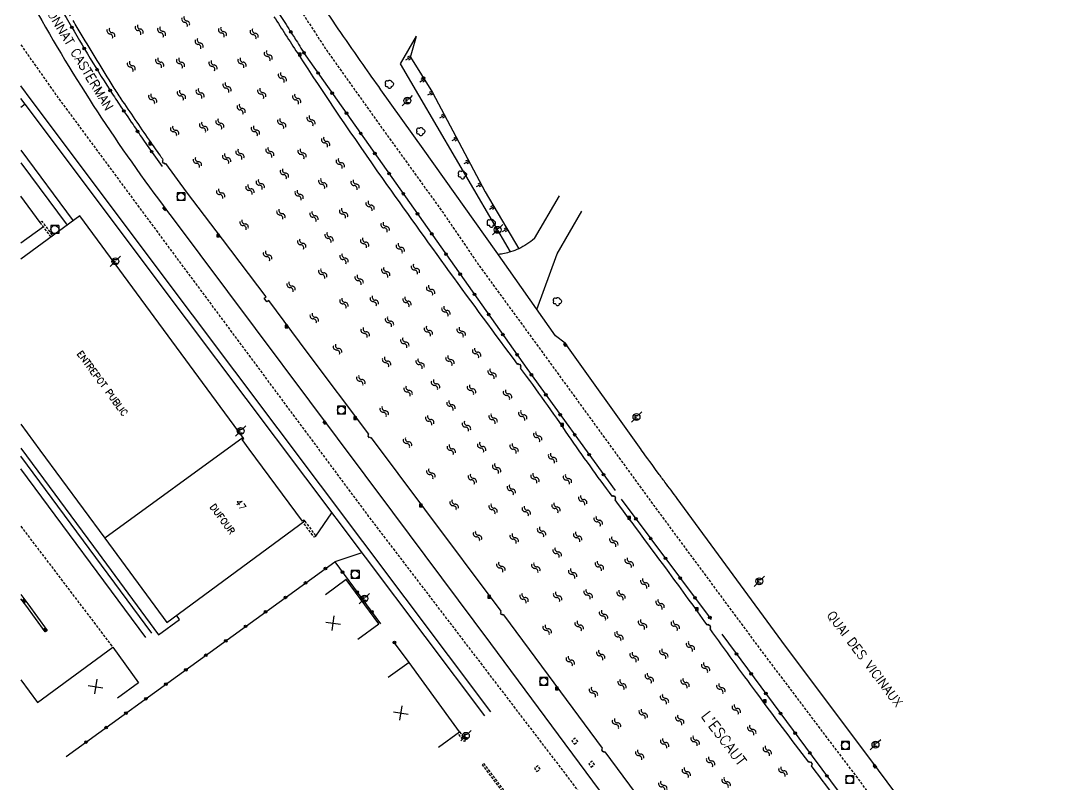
# Model space of a CAD drawing. Header units: millimetres. Extents: x 79999 to 81000, y 145000 to 146000.
# Drawn here: x 80000 to 80201.1, y 145370.7 to 145517.9 of the extents above; entities that cross this region are included whole.
import ezdxf
from ezdxf.enums import TextEntityAlignment as Align

# ---------------------------------------------------------------- set-up
doc = ezdxf.new("R2010")
doc.units = ezdxf.units.MM
doc.linetypes.add('DASHED', pattern=[0.75, 0.5, -0.25])
doc.layers.get('0').update_dxf_attribs({"linetype": 'CONTINUOUS'})
for name, color, linetype in [('W0001', 6, 'DASHED'), ('W0008', 7, 'CONTINUOUS'), ('W0100', 7, 'CONTINUOUS'), ('W0112', 1, 'DASHED'), ('W0120', 7, 'CONTINUOUS'), ('W0211', 2, 'CONTINUOUS'), ('W0300', 7, 'CONTINUOUS'), ('W0322', 7, 'CONTINUOUS'), ('W0330', 7, 'CONTINUOUS'), ('W0400', 7, 'CONTINUOUS'), ('W0420', 7, 'CONTINUOUS'), ('W0471', 7, 'CONTINUOUS'), ('W0500', 5, 'DASHED'), ('W0700', 7, 'CONTINUOUS'), ('w0984', 7, 'CONTINUOUS'), ('W0989', 7, 'CONTINUOUS'), ('W0991', 7, 'CONTINUOUS'), ('W1102', 7, 'CONTINUOUS')]:
    doc.layers.add(name, color=color, linetype=linetype)
doc.styles.get("Standard").update_dxf_attribs({"font": 'romans.shx', "width": 0.85})

# ---------------------------------------------------------------- blocks, each defined once
blk = doc.blocks.new('t500o')
at = {"color": 0, "linetype": 'Continuous'}
for centre, start, end in [((-0.5, 0.625), 216.8699, 323.1301), ((0.5, -0.125), 36.8699, 143.1301), ((0.5, -0.625), 36.8699, 143.1301), ((-0.5, 0.125), 216.8699, 323.1301)]:
    blk.add_arc(centre, 0.625, start, end, dxfattribs=at)
blk = doc.blocks.new('T420')
for p, q in [((0.75, 0.75), (-0.75, 0.75)), ((-0.75, 0.75), (-0.75, -0.75)), ((0.75, 0.75), (0.75, -0.75)), ((0.75, -0.75), (-0.75, -0.75))]:
    blk.add_line(p, q)
blk.add_ellipse((0, 0), major_axis=(-0.53, 0.53), ratio=1, start_param=3.926991, end_param=10.210176)
blk = doc.blocks.new('t330o')
at = {"color": 0, "linetype": 'Continuous'}
for p, q in [((0.25, -0.25), (-0.25, 0.25)), ((-0.25, -0.25), (0.25, 0.25)), ((-0.25, 0.25), (-0.25, -0.25)), ((0.25, 0.25), (-0.25, 0.25)), ((0.25, -0.25), (0.25, 0.25)), ((-0.25, -0.25), (0.25, -0.25)), ((-0.25, -0.25), (-0.25, -0.25))]:
    blk.add_line(p, q, dxfattribs=at)
blk = doc.blocks.new('T471')
for p, q in [((-0.333334, 0.333334), (-0.333334, -0.333334)), ((-0.333334, 0.333334), (0.333334, 0.333334)), ((-0.333334, 0), (0, 0)), ((0.500001, 0.500001), (1.000002, 1.000002)), ((-0.500001, -0.500001), (-1.000002, -1.000002)), ((-0.333334, -0.333334), (0.333334, -0.333334))]:
    blk.add_line(p, q)
blk.add_ellipse((0, 0), major_axis=(0.471405, 0.471405), ratio=1, start_param=5.4977871438, end_param=11.780972451)
blk = doc.blocks.new('T300')
for p, q in [((-0.8, 0.51), (-0.86, 0.34)), ((-0.86, 0.34), (-0.86, 0.17)), ((-0.86, 0.17), (-0.74, 0.06)), ((-0.69, 0.63), (-0.8, 0.51)), ((-0.8, -0.06), (-0.74, 0.06)), ((-0.74, 0.06), (-0.69, 0.11)), ((-0.57, 0.69), (-0.69, 0.63)), ((-0.46, 0.69), (-0.57, 0.69)), ((-0.29, 0.63), (-0.46, 0.69)), ((-0.29, 0.63), (-0.17, 0.74)), ((-0.23, 0.57), (-0.29, 0.63)), ((-0.17, 0.74), (-0.06, 0.8)), ((-0.06, 0.8), (0.06, 0.8)), ((0.06, 0.8), (0.23, 0.74)), ((0.23, 0.74), (0.34, 0.63)), ((0.34, 0.63), (0.4, 0.51)), ((0.46, 0.46), (0.34, 0.46)), ((0.4, 0.51), (0.4, 0.46)), ((0.57, 0.4), (0.46, 0.46)), ((0.57, 0.4), (0.69, 0.29)), ((0.69, 0.29), (0.74, 0.17)), ((0.74, 0.06), (0.69, -0.17)), ((0.74, 0.17), (0.74, 0.06)), ((-0.8, -0.17), (-0.8, -0.06)), ((-0.8, -0.23), (-0.8, -0.17)), ((-0.74, -0.34), (-0.8, -0.23)), ((-0.69, -0.4), (-0.74, -0.34)), ((-0.51, -0.46), (-0.69, -0.4)), ((-0.4, -0.46), (-0.51, -0.46)), ((-0.4, -0.46), (-0.34, -0.46)), ((-0.34, -0.46), (-0.34, -0.4)), ((-0.34, -0.51), (-0.34, -0.46)), ((-0.29, -0.63), (-0.34, -0.51)), ((-0.17, -0.74), (-0.29, -0.63)), ((-0.06, -0.8), (-0.17, -0.74)), ((0.06, -0.8), (-0.06, -0.8)), ((0.17, -0.74), (0.06, -0.8)), ((0.23, -0.69), (0.17, -0.74)), ((0.29, -0.46), (0.23, -0.46)), ((0.29, -0.63), (0.23, -0.69)), ((0.46, -0.4), (0.29, -0.46)), ((0.34, -0.51), (0.29, -0.63)), ((0.34, -0.51), (0.34, -0.46)), ((0.57, -0.34), (0.46, -0.4)), ((0.63, -0.29), (0.57, -0.34)), ((0.69, -0.17), (0.63, -0.29))]:
    blk.add_line(p, q)
blk = doc.blocks.new('T400')
for p, q in [((-0.15, 0.3), (0.15, 0.3)), ((-0.15, -0.25), (-0.15, 0.3)), ((-0.15, 0.15), (0.15, 0.15)), ((-0.15, 0), (0.15, 0)), ((0.15, 0.3), (0.15, -0.25)), ((-0.15, -0.15), (0.15, -0.15)), ((-0.15, -0.25), (-0.15, -0.3)), ((-0.15, -0.3), (0.15, -0.3)), ((0.15, -0.3), (0.15, -0.25))]:
    blk.add_line(p, q)
blk = doc.blocks.new('t322o')
at = {"color": 0, "linetype": 'Continuous'}
for radius in [0.25, 0.15]:
    blk.add_circle((0, 0), radius, dxfattribs=at)
blk = doc.blocks.new('t991o')
at = {"color": 0, "linetype": 'Continuous'}
for p, q in [((-1, 1), (1, -1)), ((-1, -1), (1, 1))]:
    blk.add_line(p, q, dxfattribs=at)
blk = doc.blocks.new('t211o')
at = {"color": 0, "linetype": 'Continuous'}
for p, q in [((-0.29, 0.5), (-0.29, 0)), ((0, 1), (0, 0)), ((0.29, 0.5), (0.29, 0))]:
    blk.add_line(p, q, dxfattribs=at)

msp = doc.modelspace()

# ---------------------------------------------------------------- linework, layer by layer
at = {"layer": 'W0001', "flags": 128}
for points in [[(80025.82, 146000), (80026.76, 145990.49), (80027.83, 145978.42), (80028.52, 145965.53), (80029.07, 145954.82), (80029.32, 145947.07), (80029.64, 145937.65), (80029.73, 145929.24), (80029.67, 145920.17), (80029.34, 145904.82), (80029.11, 145894.22), (80028.85, 145885.73), (80028.42, 145877.88), (80028, 145870.61), (80027.11, 145860.31), (80026.13, 145847.73), (80024.83, 145836.8), (80023.7, 145826.24), (80022.04, 145811.35), (80021.11, 145801.3), (80019.73, 145794.43), (80016.02, 145771.23), (80014.26, 145760.79), (80012.1, 145745.76), (80010.77, 145735.78), (80009.98, 145725.57), (80009.14, 145716.94), (80008.96, 145708.16), (80010.24, 145703.17), (80010.56, 145698.4), (80011.72, 145671.21), (80012.18, 145645.27), (80013.34, 145627.73), (80014.12, 145619.56), (80014.79, 145613.13), (80016.13, 145605.34), (80017.91, 145597.62), (80019.95, 145590.51), (80022.51, 145582.34), (80025.27, 145574.5), (80029.01, 145565.9), (80034.02, 145555.9), (80040.49, 145543.09), (80046.28, 145532.83), (80053.5, 145520.57), (80058.89, 145512.28), (80069.27, 145497.7), (80081.33, 145480.98), (80088.43, 145470.58), (80100.98, 145453.39), (80122, 145424.47), (80142.87, 145396.27), (80162.05, 145370.87), (80175.33, 145352.43), (80191.79, 145330.63), (80201.73, 145317.01), (80210.99, 145304.62), (80218.44, 145298.51), (80228.61, 145289.46), (80230.75, 145287)], [(80000, 145513.25), (80007.14, 145503.11), (80025.12, 145478.79), (80066.98, 145422.4), (80106.03, 145371.3), (80136.73, 145329.9), (80141.85, 145323.17), (80149.83, 145309.27), (80163.53, 145290.47), (80173.94, 145274.83), (80181.22, 145265.16)], [(80000, 145420.45), (80017.72, 145397.13)]]:
    msp.add_lwpolyline(points, dxfattribs=at)
at = {"layer": 'W0008', "flags": 128}
for points in [[(80000, 145525.37, 0.000197), (80001.34, 145522.79, 0.010401), (80003.31, 145519.2, 0.034389), (80029.19, 145479.95), (80071.67, 145423.17), (80090.51, 145397.84), (80110.21, 145371.3), (80137.49, 145334.5), (80150.3, 145317.19), (80172.73, 145286.72, -0.010026), (80173.38, 145285.81, -0.012604), (80173.86, 145285.06, -0.003589), (80174.28, 145284.35, -0.003412), (80174.71, 145283.61), (80179.51, 145275.36), (80179.51, 145275.36), (80179.4, 145275.27), (80185.46, 145267.03)], [(80099.01, 145475.9, -0.034368), (80097.56, 145474.82, -0.034368), (80095.99, 145473.96, -0.032302), (80094.41, 145473.35, -0.046539), (80092.03, 145472.85)]]:
    msp.add_lwpolyline(points, format="xyb", dxfattribs=at)
at = {"layer": 'W0008'}
msp.add_lwpolyline([(80190.13, 145340), (80163.86, 145375.45), (80147.44, 145397.37), (80126.55, 145425.81, -0.001616), (80124.15, 145428.98, -0.003099), (80122.92, 145430.65, -0.000033), (80119.6, 145435.18, -0.002829), (80119.57, 145435.24), (80104.92, 145455.77), (80103.06, 145457.17), (80091.64, 145473.4), (80077.58, 145493.23), (80069.42, 145504.59, -0.002949), (80065.96, 145509.47, -0.002359), (80061.69, 145515.62, -0.009383), (80057.76, 145521.58, -0.006773)], format="xyb", dxfattribs=at)
at = {"layer": 'W0008', "flags": 128}
for points in [[(80000.84, 145501.8), (80000, 145501.18)], [(80003.74, 145479.04), (80000, 145484.09)], [(80099.01, 145475.9), (80103.82, 145484.12)], [(80103.36, 145472.95), (80108.17, 145481.17)], [(80004.35, 145478.2), (80000, 145475.01)], [(80099.48, 145462.25), (80103.36, 145472.95)], [(80000, 145435.53), (80014, 145416.54), (80014, 145416.54), (80026.53, 145399.54), (80030.56, 145402.51), (80029.98, 145403.3)], [(80056.88, 145418.56), (80059.97, 145423.06)], [(80065.73, 145415.35), (80060.51, 145413.62)], [(80000, 145407.3), (80001.33, 145405.51), (80005.08, 145400.38), (80004.68, 145400.09), (80000.93, 145405.22), (80000, 145406.46)]]:
    msp.add_lwpolyline(points, dxfattribs=at)
at = {"layer": 'W0100', "flags": 128}
for points in [[(80000, 145440.15), (80003.68, 145435.14), (80016.18, 145418.16), (80028.13, 145401.93), (80054.72, 145421.47), (80054.59, 145421.64), (80054.27, 145421.41), (80044.04, 145435.29), (80042.67, 145437.16), (80042.97, 145437.39), (80042.74, 145437.71), (80011.4, 145480.29), (80000, 145471.92)], [(80064.95, 145398.68), (80068.98, 145401.64), (80062.73, 145410.17), (80058.7, 145407.22)], [(80000, 145390.88), (80003.19, 145386.51), (80017.72, 145397.13), (80022.7, 145390.27), (80018.65, 145387.34)], [(80080.54, 145377.87), (80084.57, 145380.83), (80083.01, 145382.97), (80074.83, 145394.22), (80070.78, 145391.28)]]:
    msp.add_lwpolyline(points, dxfattribs=at)
at = {"layer": 'W0112', "flags": 128}
for points in [[(80005.82, 145476.2), (80003.74, 145479.04), (80004.06, 145479.27), (80006.14, 145476.44)], [(80054.72, 145421.47), (80056.88, 145418.56), (80056.56, 145418.32), (80054.4, 145421.23)], [(80084.57, 145380.83), (80085.84, 145379.17), (80085.53, 145378.93), (80084.25, 145380.59)], [(80102.05, 145353.91), (80102.48, 145356.99), (80089.28, 145374.71), (80088.96, 145374.47), (80102.06, 145356.88), (80101.66, 145353.97)]]:
    msp.add_lwpolyline(points, dxfattribs=at)
for points in [[(80106.7, 145378.47), (80107.35, 145378.95), (80106.87, 145379.6), (80106.22, 145379.12)], [(80099.49, 145373.16), (80100.13, 145373.64), (80099.64, 145374.28), (80099.01, 145373.79)], [(80109.95, 145374.03), (80110.6, 145374.51), (80110.12, 145375.16), (80109.47, 145374.68)]]:
    msp.add_lwpolyline(points, close=True, dxfattribs=at)
at = {"layer": 'W0120', "flags": 128}
for points in [[(80009.57, 145518.82, -0.000217), (80005.96, 145525.27, -0.002008)], [(80047.79, 145463.99), (80047.41, 145463.74), (80046.93, 145464.42), (80047.27, 145464.69), (80038.85, 145475.81), (80031.96, 145484.93), (80027.97, 145490.38), (80027.82, 145490.28), (80027.68, 145490.47), (80027.57, 145490.39), (80027.32, 145490.72), (80027.43, 145490.79), (80027.29, 145490.97), (80027.45, 145491.09, -0.004156), (80027.08, 145491.6, -0.000747), (80025.03, 145494.5, -0.003884), (80024.77, 145494.88, -0.000187), (80019.35, 145502.86, -0.008745), (80017.8, 145505.23, -0.006213), (80011.63, 145515.33, -0.001982), (80010.09, 145517.92, -0.000865)]]:
    msp.add_lwpolyline(points, format="xyb", dxfattribs=at)
at = {"layer": 'W0120'}
msp.add_lwpolyline([(80048.8, 145518.68, 0.00179), (80053.3, 145511.69, 0.009718), (80069.71, 145487.49, 0.006421), (80095.71, 145451.68), (80095.71, 145451.68), (80095.89, 145451.81), (80096.01, 145451.64), (80096.14, 145451.73), (80096.4, 145451.38), (80096.28, 145451.29), (80096.43, 145451.09), (80096.25, 145450.96, -0.0098), (80105.52, 145437.98, 0.010827), (80113.95, 145426.26, 0.000003), (80113.95, 145426.25), (80114.13, 145426.38), (80114.26, 145426.21), (80114.38, 145426.31), (80114.65, 145425.95), (80114.53, 145425.86), (80114.67, 145425.67), (80114.49, 145425.53, -0.002279), (80124.9, 145411.54, -0.003174), (80132.27, 145401.42), (80132.45, 145401.55), (80132.58, 145401.37), (80132.71, 145401.46), (80132.97, 145401.09), (80132.85, 145401.01), (80133, 145400.8), (80132.81, 145400.66, 0.003658), (80141.74, 145388.4, 0.003304), (80151.83, 145374.95), (80152, 145375.09), (80152.13, 145374.92), (80152.26, 145375.01), (80152.52, 145374.66), (80152.41, 145374.57), (80152.55, 145374.37), (80152.37, 145374.24, -0.00844), (80163.22, 145359.46, 0.011199)], format="xyb", dxfattribs=at)
at = {"layer": 'W0120', "flags": 128}
msp.add_lwpolyline([(80124.35, 145361.15), (80112.65, 145376.96), (80112.5, 145376.85), (80112.36, 145377.05), (80112.25, 145376.97), (80112, 145377.29), (80112.11, 145377.37), (80111.97, 145377.55), (80112.12, 145377.66), (80104.1, 145388.54), (80093.14, 145403.39), (80092.99, 145403.29), (80092.85, 145403.48), (80092.74, 145403.4), (80092.49, 145403.73), (80092.6, 145403.8), (80092.46, 145403.98), (80092.62, 145404.1), (80077.88, 145423.77), (80067.59, 145437.51), (80067.44, 145437.41), (80067.3, 145437.6), (80067.19, 145437.52), (80066.94, 145437.84), (80067.04, 145437.92), (80066.9, 145438.1), (80067.06, 145438.21), (80055.21, 145454.04), (80047.79, 145463.99)], dxfattribs=at)
at = {"layer": 'W0211', "flags": 128}
for points in [[(80094.41, 145473.35), (80073.16, 145509.59), (80076.28, 145514.92)], [(80079.34, 145504.1), (80089.51, 145484.92), (80095.99, 145473.96)]]:
    msp.add_lwpolyline(points, dxfattribs=at)
at = {"layer": 'W0322', "flags": 128}
for points in [[(80042.07, 145531.91, 0.004129), (80045.52, 145526.02, 0.007705), (80047.45, 145522.9, 0.000072), (80050.36, 145518.34, -0.000103), (80052.39, 145515.18, -0.001029), (80053.07, 145514.11, -0.000374), (80054.94, 145511.15), (80097.55, 145450.85), (80114.55, 145427.33)], [(80002.86, 145529.07, 0.002834), (80003.94, 145527.01, 0.002834), (80005.04, 145524.97, 0.004549), (80006.85, 145521.72, 0.004549), (80008.73, 145518.5, 0.011982), (80017.12, 145504.61, 0.006878), (80018.94, 145501.83, 0.000159), (80021.62, 145497.88, 0.000227), (80023.5, 145495.1, 0.006436), (80024.66, 145493.43, 0.002957), (80027.27, 145489.83)]]:
    msp.add_lwpolyline(points, format="xyb", dxfattribs=at)
for points in [[(80075.09, 145510.88), (80076.28, 145514.92)], [(80075.09, 145510.88), (80079.34, 145504.1)], [(80115.73, 145425.68), (80133.1, 145402.47)], [(80008.73, 145376.06), (80060.51, 145413.62), (80069.35, 145401.65)], [(80074.83, 145394.22), (80071.85, 145398.26)], [(80135.13, 145399.64), (80152.57, 145376.14)], [(80152.57, 145376.12), (80172.48, 145349.37)]]:
    msp.add_lwpolyline(points, dxfattribs=at)
at = {"layer": 'W0700', "flags": 128}
for points in [[(80090.63, 145384.68), (80033.1, 145461.23), (80002, 145502.67), (80000, 145505.35)], [(80089.42, 145383.89), (80031.94, 145460.37), (80000.84, 145501.8), (80000, 145502.93)], [(80000, 145492.98), (80010.11, 145479.35)], [(80000, 145490.51), (80008.92, 145478.47)], [(80025.27, 145399.87), (80000, 145433.99)], [(80024.09, 145399), (80000, 145431.53)]]:
    msp.add_lwpolyline(points, dxfattribs=at)
at = {"layer": 'W1102', "flags": 128}
msp.add_lwpolyline([(80042.86, 145437.55), (80016.18, 145418.16)], dxfattribs=at)

# ---------------------------------------------------------------- block references
at = {"layer": 'W0211'}
for p, rotation in [((80075.09, 145510.88), 122.0338518718616), ((80077.75, 145506.64), 122.0338518719466), ((80079.34, 145504.1), 117.9433824816264), ((80081.68, 145499.68), 117.9433824817069), ((80084.02, 145495.27), 117.9433824814363), ((80086.37, 145490.85), 117.9433824815135), ((80088.71, 145486.43), 117.9433824816101), ((80091.18, 145482.09), 120.5738285658312), ((80093.73, 145477.78), 120.5738285655604)]:
    msp.add_blockref('t211o', p, dxfattribs=dict(at, rotation=rotation))
at = {"layer": 'W0300'}
for p in [(80071.07, 145505.65), (80077.11, 145496.52), (80085.15, 145488.19), (80090.73, 145478.86), (80103.47, 145463.76)]:
    msp.add_blockref('T300', p, dxfattribs=at)
at = {"layer": 'W0322'}
for p, rotation in [((80009.81, 145516.63), 300.1313176178965), ((80052.03, 145515.74), 302.6030314898676), ((80012.22, 145512.54), 300.9347296456908), ((80054.58, 145511.73), 302.2941177365399), ((80014.69, 145508.48), 301.738141673485), ((80057.29, 145507.83), 305.2466119123418), ((80077.61, 145506.86), 302.0338518720862), ((80017.22, 145504.46), 302.5548794914054), ((80060.03, 145503.95), 305.2466119123418), ((80019.84, 145500.5), 304.0607142609235), ((80062.77, 145500.07), 305.2466119123418), ((80022.5, 145496.57), 304.1094367359018), ((80065.51, 145496.19), 305.2466119123418), ((80025.21, 145492.66), 305.7552494969516), ((80068.25, 145492.31), 305.2466119123418), ((80070.99, 145488.43), 305.2466119123418), ((80073.73, 145484.56), 305.2466119123418), ((80076.48, 145480.68), 305.2466119123418), ((80079.22, 145476.8), 305.2466119123418), ((80081.96, 145472.92), 305.2466119123418), ((80084.7, 145469.04), 305.2466119123418), ((80087.44, 145465.16), 305.2466119123418), ((80090.18, 145461.28), 305.2466119123418), ((80092.92, 145457.4), 305.2466119123418), ((80095.66, 145453.52), 305.2466119123418), ((80098.42, 145449.65), 305.8511560599558), ((80101.2, 145445.8), 305.8511560599558), ((80103.98, 145441.95), 305.8511560599558), ((80106.76, 145438.1), 305.8511560599558), ((80109.55, 145434.25), 305.8511560599558), ((80112.33, 145430.4), 305.8511560599558), ((80118.58, 145421.88), 306.8147891661218), ((80121.42, 145418.07), 306.8147891661218), ((80124.27, 145414.27), 306.8147891661218), ((80058.71, 145412.32), 35.95732932649342), ((80062.01, 145411.59), 306.4333741994471), ((80127.11, 145410.47), 306.8147891661218), ((80054.87, 145409.53), 35.95732932649342), ((80064.83, 145407.77), 306.4333741994471), ((80051.02, 145406.74), 35.95732932649342), ((80129.96, 145406.67), 306.8147891661218), ((80047.18, 145403.95), 35.95732932649342), ((80067.65, 145403.95), 306.4333741994471), ((80132.81, 145402.86), 306.8147891661218), ((80043.33, 145401.16), 35.95732932649342), ((80039.49, 145398.37), 35.95732932649342), ((80072.01, 145398.04), 126.4179518795967), ((80137.96, 145395.83), 306.5854717305932), ((80035.64, 145395.58), 35.95732932649342), ((80031.8, 145392.79), 35.95732932649342), ((80140.79, 145392.01), 306.5854717305932), ((80027.95, 145390), 35.95732932649342), ((80143.62, 145388.2), 306.5854717305932), ((80024.11, 145387.21), 35.95732932649342), ((80020.26, 145384.43), 35.95732932649342), ((80146.45, 145384.38), 306.5854717305932), ((80016.42, 145381.64), 35.95732932649342), ((80149.28, 145380.57), 306.5854717305932), ((80012.57, 145378.85), 35.95732932649342), ((80152.12, 145376.76), 306.5854717305932), ((80155.4, 145372.31), 306.6548921063971)]:
    msp.add_blockref('t322o', p, dxfattribs=dict(at, rotation=rotation))
at = {"layer": 'W0330'}
for p in [(80053.79, 145511.38), (80024.93, 145494.2), (80038.02, 145476.47), (80051.23, 145458.95), (80064.45, 145441.3), (80104.36, 145440.01), (80077.09, 145424.44), (80117.27, 145422.09), (80090.28, 145406.85), (80130.31, 145404.45), (80103.31, 145389.2), (80143.41, 145386.75)]:
    msp.add_blockref('t330o', p, dxfattribs=at)
at = {"layer": 'W0400'}
for p, rotation in [((80027.7, 145481.67), 36.95978662156932), ((80104.96, 145455.45), 215.7462567731728), ((80058.57, 145440.44), 36.80273345731282), ((80000.59, 145406.08), 36.65243198697642), ((80004.68, 145400.49), 36.16169603053566), ((80164.63, 145374.17), 216.5375586319058)]:
    msp.add_blockref('T400', p, dxfattribs=dict(at, rotation=rotation))
at = {"layer": 'W0420'}
for p in [(80030.87, 145483.97), (80006.54, 145477.67), (80061.77, 145442.84), (80064.44, 145411.16), (80100.78, 145390.53), (80158.93, 145378.2), (80159.79, 145371.61)]:
    msp.add_blockref('T420', p, dxfattribs=at)
at = {"layer": 'W0471'}
for p in [(80074.52, 145502.5), (80091.9, 145477.6), (80018.22, 145471.52), (80118.69, 145441.5), (80042.37, 145438.82), (80142.36, 145409.85), (80066.24, 145406.51), (80085.79, 145380.06), (80164.76, 145378.37)]:
    msp.add_blockref('T471', p, dxfattribs=at)
at = {"layer": 'W0500'}
for p, rotation in [((80031.77, 145517.75), 301.0804327040931), ((80022.81, 145516.15), 301.3028252788355), ((80027.14, 145515.74), 301.0336473653405), ((80038.87, 145515.69), 301.5622951990975), ((80017.36, 145515.5), 301.0265970037563), ((80044.98, 145515.36), 302.6449114542847), ((80034.36, 145513.48), 301.4368201727615), ((80026.76, 145509.78), 302.9158862283633), ((80030.78, 145509.76), 301.8474889285707), ((80042.63, 145509.78), 302.8127770900511), ((80047.69, 145511.16), 302.8907175236785), ((80021.28, 145509.1), 301.9381070049689), ((80037.03, 145509.25), 302.6867567288032), ((80050.41, 145506.97), 303.1998308237686), ((80030.96, 145503.56), 304.2018963512295), ((80034.55, 145503.86), 302.8420701022965), ((80039.73, 145505.05), 302.9304716630091), ((80046.44, 145503.91), 303.2284538657974), ((80025.41, 145502.84), 304.190693056631), ((80053.16, 145502.79), 303.5781218723665), ((80042.46, 145500.86), 303.2567038707623), ((80038.36, 145497.99), 303.2678676116132), ((80050.3, 145498.08), 303.7545875758267), ((80055.94, 145498.64), 303.9564129209667), ((80029.64, 145496.65), 305.1516887994597), ((80035.23, 145497.4), 305.2788159276563), ((80045.22, 145496.68), 303.6300647455141), ((80058.75, 145494.5), 304.3347039695672), ((80042.23, 145492.15), 303.787210044877), ((80048, 145492.53), 304.0034256202625), ((80054.22, 145492.27), 304.2807212858738), ((80034.03, 145490.57), 306.2321669020847), ((80039.66, 145491.34), 306.2321668962222), ((80061.58, 145490.38), 304.7129950181641), ((80050.81, 145488.39), 304.376786495021), ((80046.15, 145486.35), 304.3065524781408), ((80058.19, 145486.51), 304.8068549958992), ((80064.44, 145486.28), 305.0912860667611), ((80038.51, 145484.56), 307.0837345676267), ((80044.17, 145485.36), 307.0837346405004), ((80053.65, 145484.28), 304.7501473697717), ((80067.33, 145482.2), 305.3441251603793), ((80050.12, 145480.59), 304.8258949114045), ((80056.51, 145480.18), 305.1235082445211), ((80062.21, 145480.78), 305.2844095842198), ((80043.03, 145478.57), 307.1210969576475), ((80070.23, 145478.12), 305.5099008576593), ((80059.4, 145476.1), 305.3568951164927), ((80054.14, 145474.86), 305.2901151265206), ((80066.26, 145475.07), 305.5158259959655), ((80073.14, 145474.06), 305.6756765549422), ((80047.56, 145472.59), 307.1210969576475), ((80062.3, 145472.02), 305.521717044742), ((80070.34, 145469.38), 305.7472424077141), ((80076.06, 145470), 305.8414522522361), ((80058.2, 145469.15), 305.5202134046426), ((80065.21, 145467.96), 305.6865389729948), ((80052.08, 145466.61), 306.703753465583), ((80078.99, 145465.95), 306.0072279495179), ((80062.28, 145463.47), 305.7503116827646), ((80068.13, 145463.9), 305.8513609012578), ((80074.44, 145463.71), 305.9786588194723), ((80081.94, 145461.91), 306.1730036468171), ((80056.56, 145460.59), 306.703753465583), ((80071.06, 145459.85), 306.016182829506), ((80066.38, 145457.79), 305.9804099608867), ((80078.56, 145458.05), 306.2100752312207), ((80084.89, 145457.88), 306.3387793440871), ((80074.01, 145455.81), 306.1810047577597), ((80061.05, 145454.58), 306.8229701892598), ((80087.86, 145453.86), 306.5045550413899), ((80070.5, 145452.14), 306.2105082390087), ((80076.97, 145451.78), 306.3458266860086), ((80082.71, 145452.42), 306.4414916429723), ((80090.84, 145449.84), 306.6703307386683), ((80065.54, 145448.58), 306.8229701892598), ((80079.94, 145447.76), 306.5106486142723), ((80074.65, 145446.5), 306.4406065171307), ((80086.88, 145446.79), 306.6729080547256), ((80093.82, 145445.83), 306.3098549681744), ((80082.92, 145443.74), 306.6754705425333), ((80070.04, 145442.58), 306.8229701892598), ((80091.04, 145441.16), 306.0053525079287), ((80096.76, 145441.78), 305.597065056771), ((80078.82, 145440.87), 306.6707047952527), ((80085.9, 145439.73), 306.2778623100451), ((80099.64, 145437.7), 304.8842751453765), ((80074.54, 145436.58), 306.8488738097363), ((80082.98, 145435.24), 305.9979820357879), ((80088.83, 145435.68), 305.5468849047545), ((80095.1, 145435.46), 304.9948757648974), ((80102.49, 145433.58), 304.7675328439803), ((80091.71, 145431.59), 304.8159074994525), ((80079.03, 145430.57), 306.8488738097363), ((80087.04, 145429.54), 304.9613455040192), ((80099.09, 145429.71), 304.9751038181411), ((80105.37, 145429.5), 305.6141417932935), ((80094.55, 145427.48), 304.8477935155132), ((80108.31, 145425.45), 306.4607507426265), ((80083.53, 145424.57), 306.8283232989776), ((80091.03, 145423.79), 305.0124216697158), ((80097.44, 145423.4), 305.6701014343244), ((80103.16, 145424.02), 306.1430979334156), ((80111.3, 145421.45), 306.8767429747611), ((80100.38, 145419.36), 306.4924093531304), ((80088.03, 145418.57), 306.8283232989776), ((80095.1, 145418.1), 306.1474102760795), ((80107.34, 145418.4), 306.8749375071039), ((80114.3, 145417.45), 306.7265492827615), ((80103.38, 145415.35), 306.8731225239418), ((80117.28, 145413.44), 306.5763555907523), ((80092.52, 145412.57), 306.8283232989776), ((80099.28, 145412.48), 306.8779908189237), ((80106.37, 145411.35), 306.7221372540889), ((80111.53, 145412.79), 306.6641136901265), ((80120.26, 145409.42), 306.4261618987285), ((80109.36, 145407.34), 306.5711519842241), ((80115.7, 145407.17), 306.4532898731364), ((80097.01, 145406.56), 306.4399896813043), ((80103.47, 145406.87), 306.6660441718413), ((80123.22, 145405.39), 306.16378033289), ((80112.33, 145403.32), 306.4201667143612), ((80107.64, 145401.25), 306.4540975247589), ((80119.84, 145401.53), 306.0979223596027), ((80126.16, 145401.34), 305.8718339182289), ((80101.47, 145400.53), 306.4399896813043), ((80115.29, 145399.29), 306.1493672191783), ((80129.08, 145397.28), 305.6874395839247), ((80111.78, 145395.61), 306.0958091768156), ((80118.23, 145395.24), 305.8544149898966), ((80123.95, 145395.86), 305.6871040848975), ((80105.92, 145394.49), 306.4399896813043), ((80132, 145393.23), 305.9622411923237), ((80121.15, 145391.19), 305.7052662627174), ((80115.89, 145389.94), 305.6807220986211), ((80128.04, 145390.18), 305.9698853674755), ((80134.95, 145389.19), 306.2370428007272), ((80110.38, 145388.46), 306.4071720473622), ((80124.07, 145387.13), 305.977456913412), ((80137.92, 145385.17), 306.5086114742311), ((80119.98, 145384.26), 305.9730583613443), ((80127.02, 145383.09), 306.2496475641231), ((80114.83, 145382.42), 306.4071720473622), ((80140.9, 145381.15), 306.7329752594952), ((80129.99, 145379.07), 306.5168103670061), ((80124.11, 145378.61), 306.3523391099076), ((80143.9, 145377.15), 306.9573390447655), ((80119.29, 145376.39), 306.5216193576044), ((80132.97, 145375.06), 306.7394306406915), ((80128.28, 145372.98), 306.6885546711248), ((80146.91, 145373.16), 307.181702830018), ((80135.97, 145371.05), 306.9620509143937), ((80123.75, 145370.36), 306.5216193576044)]:
    msp.add_blockref('t500o', p, dxfattribs=dict(at, rotation=rotation))
at = {"layer": 'W0991'}
for p, rotation in [((80060.21, 145401.77), 36.01010575027455), ((80014.4, 145389.55), 305.9573293265809), ((80073.26, 145384.47), 36.01010575027455)]:
    msp.add_blockref('t991o', p, dxfattribs=dict(at, rotation=rotation))

# ---------------------------------------------------------------- texts
at = {"layer": 'W0500'}
msp.add_text("L'ESCAUT", height=2, rotation=306.848, dxfattribs=at).set_placement((80135.54, 145379.56), align=Align.MIDDLE)
at = {"layer": 'w0984'}
for s, rotation, p in [('ENTREPOT PUBLIC', 306.4766, (80015.73, 145448)), ('DUFOUR', 306.3835, (80038.87, 145421.84))]:
    msp.add_text(s, height=1.25, rotation=rotation, dxfattribs=at).set_placement(p, align=Align.MIDDLE)
at = {"layer": 'W0989'}
for s, rotation, p in [('QUAI DONNAT CASTERMAN', 301.0177, (80009.33, 145513.74)), ('QUAI DES VICINAUX', 307.0533, (80162.66, 145394.84))]:
    msp.add_text(s, height=1.75, rotation=rotation, dxfattribs=at).set_placement(p, align=Align.MIDDLE)
at = {"layer": 'W0991'}
msp.add_text('47', height=1.25, rotation=306.3835, dxfattribs=at).set_placement((80042.39, 145424.63), align=Align.MIDDLE)

doc.saveas('drawing.dxf')
